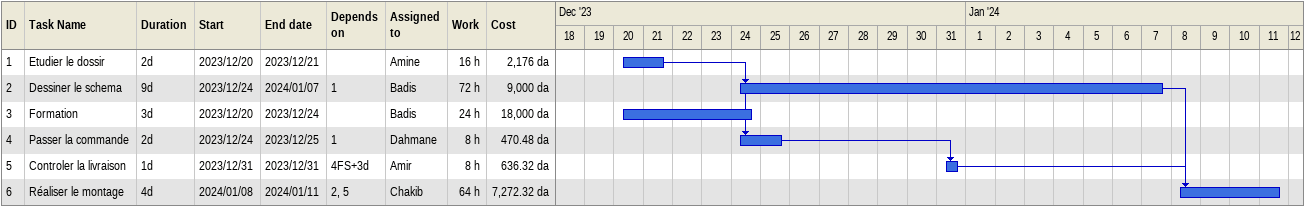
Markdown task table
| ID | Task | Duration | Start | Finish | Predecessors | Resources | Work (h) | Cost (da) |
|---|---|---|---|---|---|---|---|---|
| 1 | Etudier le dossir | 2d | 2023-12-20 | 2023-12-21 |  | Amine | 16 | 2176 |
| 2 | Dessiner le schema | 9d | 2023-12-24 | 2024-01-07 | 1 | Badis | 72 | 9000 |
| 3 | Formation | 3d | 2023-12-20 | 2023-12-24 |  | Badis | 24 | 18000 |
| 4 | Passer la commande | 2d | 2023-12-24 | 2023-12-25 | 1 | Dahmane | 8 | 470.48 |
| 5 | Controler la livraison | 1d | 2023-12-31 | 2023-12-31 | 4FS+3d | Amir | 8 | 636.32 |
| 6 | Réaliser le montage | 4d | 2024-01-08 | 2024-01-11 | 2, 5 | Chakib | 64 | 7272.32 |
